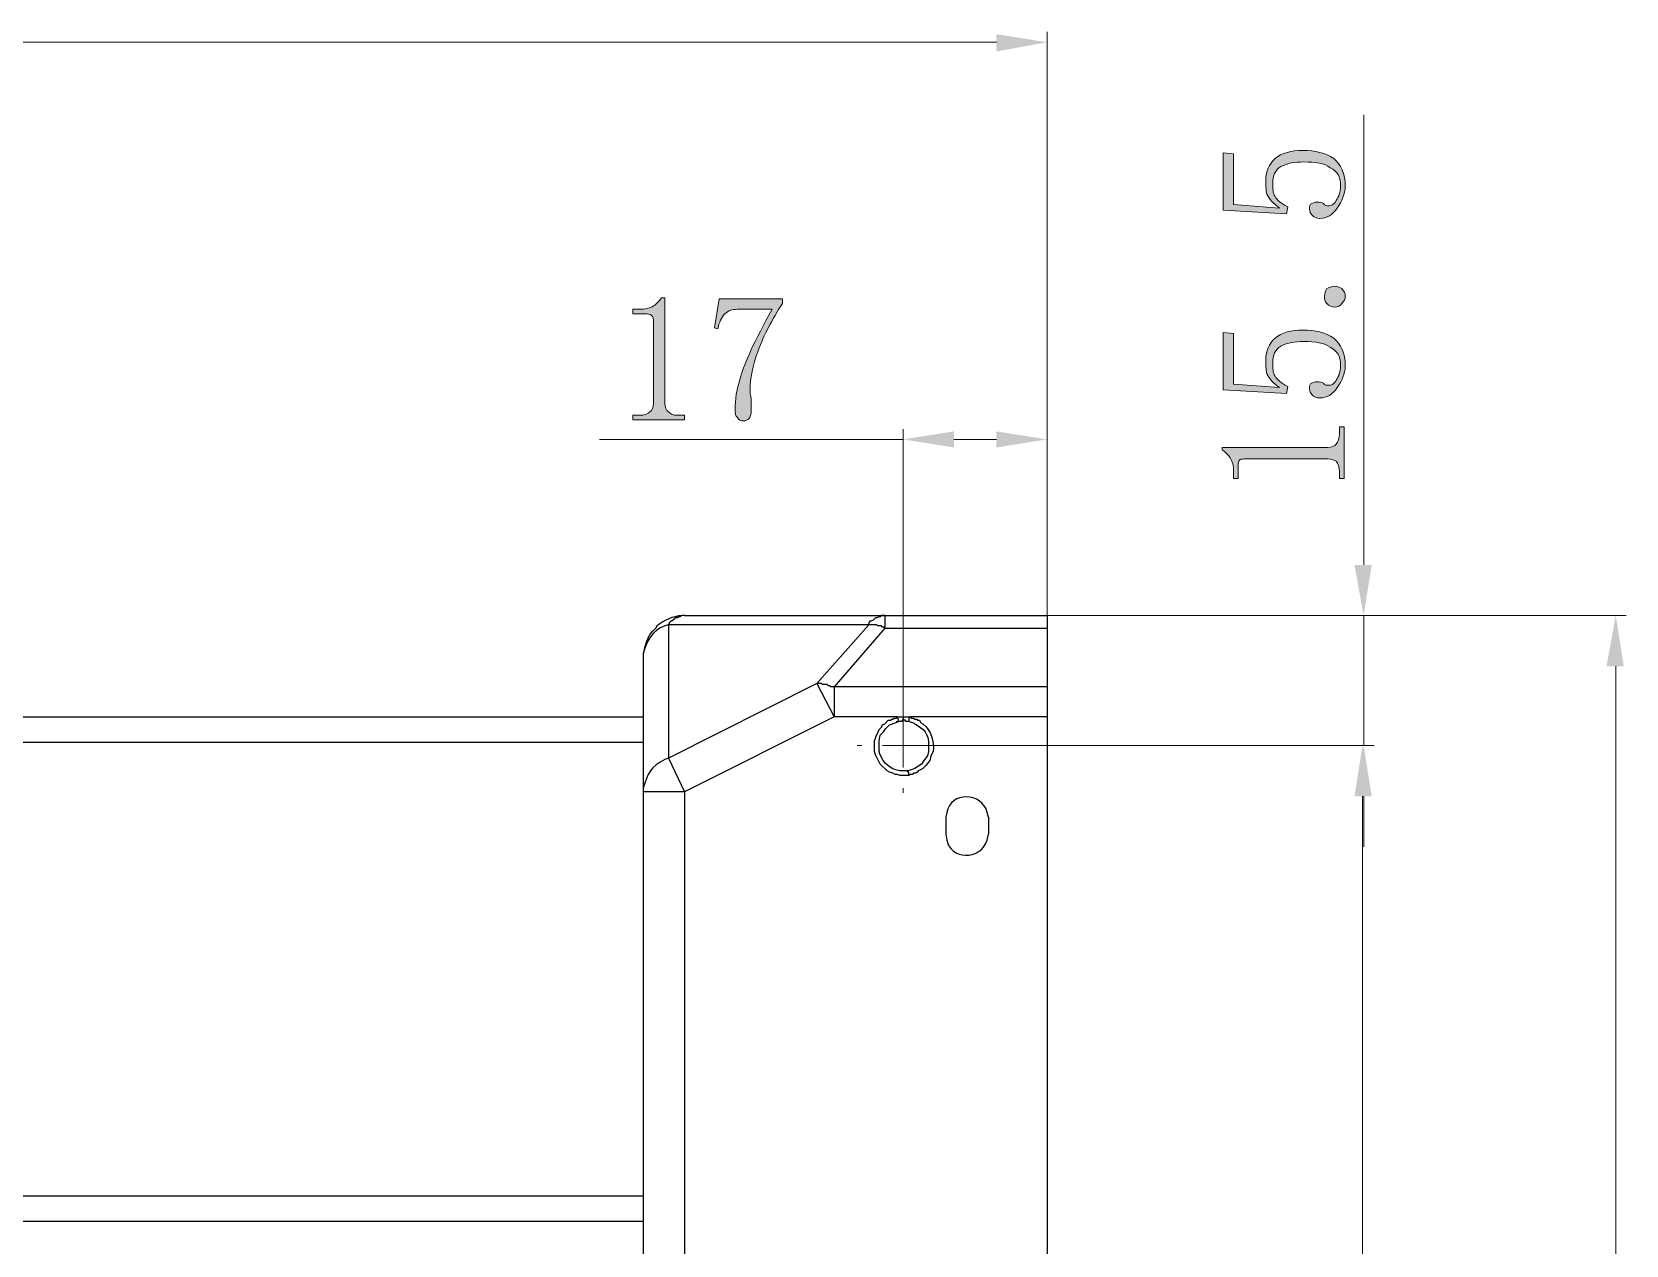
# Model space of a CAD drawing. Header units: millimetres. Extents: x 0 to 297, y 0 to 210.
# Drawn here: x 141.88 to 171.19, y 120.99 to 143.3 of the extents above; entities that cross this region are included whole.
import ezdxf

# ---------------------------------------------------------------- set-up
doc = ezdxf.new("R2010")
doc.units = ezdxf.units.MM

msp = doc.modelspace()

# ---------------------------------------------------------------- hatches: boundary and pattern name
h = msp.add_hatch(color=7)
h.dxf.hatch_style = 2
h.paths.add_polyline_path([(159.614588, 143.259015), (159.614588, 142.941515), (160.545886, 143.110813)])
h = msp.add_hatch(color=7)
edge = h.paths.add_edge_path(flags=0)
edge.add_spline(control_points=[(163.76329, 135.660111), (163.76329, 135.660111), (165.710588, 135.660111), (165.710588, 135.660111), (165.774088, 135.660111), (165.837588, 135.681313), (165.85879, 135.723611), (165.901088, 135.766015), (165.92229, 135.829515), (165.92229, 135.914111), (165.92229, 135.914111), (165.92229, 136.041111), (165.92229, 136.041111), (165.92229, 136.041111), (166.006886, 136.041111), (166.006886, 136.041111), (166.006886, 136.041111), (166.006886, 135.088611), (166.006886, 135.088611), (166.006886, 135.088611), (165.92229, 135.088611), (165.92229, 135.088611), (165.92229, 135.088611), (165.92229, 135.215611), (165.92229, 135.215611), (165.92229, 135.300313), (165.901088, 135.363813), (165.85879, 135.406111), (165.837588, 135.427313), (165.774088, 135.448515), (165.710588, 135.448515), (165.710588, 135.448515), (164.165386, 135.448515), (164.165386, 135.448515), (164.123088, 135.448515), (164.101886, 135.448515), (164.08079, 135.427313), (164.059588, 135.406111), (164.059588, 135.363813), (164.059588, 135.321515), (164.059588, 135.321515), (164.059588, 135.088611), (164.059588, 135.088611), (164.059588, 135.088611), (163.974886, 135.088611), (163.974886, 135.088611), (163.974886, 135.088611), (163.974886, 135.215611), (163.974886, 135.215611), (163.974886, 135.321515), (163.95379, 135.406111), (163.911386, 135.469611), (163.869088, 135.533111), (163.82679, 135.575515), (163.76329, 135.617813), (163.76329, 135.617813), (163.76329, 135.660111), (163.76329, 135.660111)], knot_values=[0, 0, 0, 0, 1, 1, 1, 2, 2, 2, 3, 3, 3, 4, 4, 4, 5, 5, 5, 6, 6, 6, 7, 7, 7, 8, 8, 8, 9, 9, 9, 10, 10, 10, 11, 11, 11, 12, 12, 12, 13, 13, 13, 14, 14, 14, 15, 15, 15, 16, 16, 16, 17, 17, 17, 18, 18, 18, 19, 19, 19, 19], degree=3, periodic=1)
edge = h.paths.add_edge_path(flags=0)
edge.add_spline(control_points=[(164.567588, 137.268813), (164.567588, 137.438111), (164.631088, 137.565111), (164.736886, 137.671015), (164.863886, 137.776813), (165.03329, 137.819111), (165.244886, 137.819111), (165.47779, 137.819111), (165.66829, 137.776813), (165.816386, 137.671015), (165.943386, 137.565111), (166.028088, 137.395813), (166.028088, 137.163015), (166.028088, 137.014813), (165.964588, 136.887813), (165.879886, 136.760813), (165.79529, 136.633813), (165.689386, 136.570313), (165.562386, 136.570313), (165.498886, 136.570313), (165.456588, 136.591515), (165.41429, 136.633813), (165.393088, 136.655015), (165.371886, 136.697313), (165.371886, 136.739611), (165.371886, 136.803111), (165.371886, 136.824313), (165.41429, 136.845515), (165.456588, 136.866611), (165.47779, 136.866611), (165.498886, 136.866611), (165.562386, 136.866611), (165.60479, 136.866611), (165.625886, 136.845515), (165.647088, 136.803111), (165.689386, 136.803111), (165.73179, 136.803111), (165.79529, 136.803111), (165.837588, 136.845515), (165.879886, 136.930111), (165.92229, 136.993611), (165.943386, 137.099515), (165.943386, 137.184111), (165.943386, 137.332313), (165.879886, 137.438111), (165.752886, 137.501611), (165.647088, 137.586313), (165.47779, 137.607515), (165.266088, 137.607515), (165.09679, 137.607515), (164.96979, 137.586313), (164.84279, 137.522813), (164.736886, 137.459313), (164.694588, 137.353515), (164.694588, 137.226515), (164.694588, 137.120611), (164.694588, 137.036015), (164.736886, 136.972515), (164.77929, 136.909015), (164.84279, 136.845515), (164.96979, 136.782015), (164.96979, 136.782015), (164.948588, 136.655015), (164.948588, 136.655015), (164.948588, 136.655015), (163.784386, 136.718515), (163.784386, 136.718515), (163.784386, 136.718515), (163.784386, 137.776813), (163.784386, 137.776813), (163.784386, 137.776813), (163.974886, 137.755611), (163.974886, 137.755611), (163.974886, 137.755611), (163.974886, 136.824313), (163.974886, 136.824313), (163.974886, 136.824313), (164.821588, 136.760813), (164.821588, 136.760813), (164.694588, 136.845515), (164.631088, 136.930111), (164.58879, 137.014813), (164.567588, 137.099515), (164.567588, 137.184111), (164.567588, 137.268813), (164.567588, 137.268813), (164.567588, 137.268813), (164.567588, 137.268813)], knot_values=[0, 0, 0, 0, 1, 1, 1, 2, 2, 2, 3, 3, 3, 4, 4, 4, 5, 5, 5, 6, 6, 6, 7, 7, 7, 8, 8, 8, 9, 9, 9, 10, 10, 10, 11, 11, 11, 12, 12, 12, 13, 13, 13, 14, 14, 14, 15, 15, 15, 16, 16, 16, 17, 17, 17, 18, 18, 18, 19, 19, 19, 20, 20, 20, 21, 21, 21, 22, 22, 22, 23, 23, 23, 24, 24, 24, 25, 25, 25, 26, 26, 26, 27, 27, 27, 28, 28, 28, 29, 29, 29, 29], degree=3, periodic=1)
edge = h.paths.add_edge_path(flags=0)
edge.add_spline(control_points=[(166.028088, 138.433015), (166.028088, 138.390611), (166.006886, 138.348313), (165.964588, 138.306015), (165.943386, 138.263611), (165.879886, 138.242515), (165.837588, 138.242515), (165.774088, 138.242515), (165.73179, 138.263611), (165.689386, 138.306015), (165.647088, 138.348313), (165.647088, 138.390611), (165.647088, 138.433015), (165.647088, 138.496515), (165.66829, 138.538813), (165.689386, 138.581111), (165.73179, 138.602313), (165.774088, 138.623515), (165.837588, 138.623515), (165.879886, 138.623515), (165.943386, 138.602313), (165.964588, 138.581111), (166.006886, 138.538813), (166.028088, 138.496515), (166.028088, 138.433015), (166.028088, 138.433015), (166.028088, 138.433015), (166.028088, 138.433015)], knot_values=[0, 0, 0, 0, 1, 1, 1, 2, 2, 2, 3, 3, 3, 4, 4, 4, 5, 5, 5, 6, 6, 6, 7, 7, 7, 8, 8, 8, 9, 9, 9, 9], degree=3, periodic=1)
edge = h.paths.add_edge_path(flags=0)
edge.add_spline(control_points=[(164.567588, 140.570813), (164.567588, 140.740111), (164.631088, 140.867111), (164.736886, 140.973015), (164.863886, 141.078813), (165.03329, 141.121111), (165.244886, 141.121111), (165.47779, 141.121111), (165.66829, 141.078813), (165.816386, 140.973015), (165.943386, 140.867111), (166.028088, 140.697813), (166.028088, 140.465015), (166.028088, 140.316813), (165.964588, 140.189813), (165.879886, 140.062813), (165.79529, 139.935813), (165.689386, 139.872313), (165.562386, 139.872313), (165.498886, 139.872313), (165.456588, 139.893515), (165.41429, 139.935813), (165.393088, 139.957015), (165.371886, 139.999313), (165.371886, 140.041611), (165.371886, 140.105111), (165.371886, 140.126313), (165.41429, 140.147515), (165.456588, 140.168611), (165.47779, 140.168611), (165.498886, 140.168611), (165.562386, 140.168611), (165.60479, 140.168611), (165.625886, 140.147515), (165.647088, 140.105111), (165.689386, 140.105111), (165.73179, 140.105111), (165.79529, 140.105111), (165.837588, 140.147515), (165.879886, 140.232111), (165.92229, 140.295611), (165.943386, 140.401515), (165.943386, 140.486111), (165.943386, 140.634313), (165.879886, 140.740111), (165.752886, 140.803611), (165.647088, 140.888313), (165.47779, 140.909515), (165.266088, 140.909515), (165.09679, 140.909515), (164.96979, 140.888313), (164.84279, 140.824813), (164.736886, 140.761313), (164.694588, 140.655515), (164.694588, 140.528515), (164.694588, 140.422611), (164.694588, 140.338015), (164.736886, 140.274515), (164.77929, 140.211015), (164.84279, 140.147515), (164.96979, 140.084015), (164.96979, 140.084015), (164.948588, 139.957015), (164.948588, 139.957015), (164.948588, 139.957015), (163.784386, 140.020515), (163.784386, 140.020515), (163.784386, 140.020515), (163.784386, 141.078813), (163.784386, 141.078813), (163.784386, 141.078813), (163.974886, 141.057611), (163.974886, 141.057611), (163.974886, 141.057611), (163.974886, 140.126313), (163.974886, 140.126313), (163.974886, 140.126313), (164.821588, 140.062813), (164.821588, 140.062813), (164.694588, 140.147515), (164.631088, 140.232111), (164.58879, 140.316813), (164.567588, 140.401515), (164.567588, 140.486111), (164.567588, 140.570813)], knot_values=[0, 0, 0, 0, 1, 1, 1, 2, 2, 2, 3, 3, 3, 4, 4, 4, 5, 5, 5, 6, 6, 6, 7, 7, 7, 8, 8, 8, 9, 9, 9, 10, 10, 10, 11, 11, 11, 12, 12, 12, 13, 13, 13, 14, 14, 14, 15, 15, 15, 16, 16, 16, 17, 17, 17, 18, 18, 18, 19, 19, 19, 20, 20, 20, 21, 21, 21, 22, 22, 22, 23, 23, 23, 24, 24, 24, 25, 25, 25, 26, 26, 26, 27, 27, 27, 28, 28, 28, 28], degree=3, periodic=1)
h = msp.add_hatch(color=7)
edge = h.paths.add_edge_path(flags=0)
edge.add_spline(control_points=[(153.518588, 138.411813), (153.518588, 138.411813), (153.518588, 136.464515), (153.518588, 136.464515), (153.518588, 136.401015), (153.53979, 136.337515), (153.582088, 136.316313), (153.624386, 136.274015), (153.66679, 136.252813), (153.751386, 136.252813), (153.751386, 136.252813), (153.878386, 136.252813), (153.878386, 136.252813), (153.878386, 136.252813), (153.878386, 136.168111), (153.878386, 136.168111), (153.878386, 136.168111), (152.925886, 136.168111), (152.925886, 136.168111), (152.925886, 136.168111), (152.925886, 136.252813), (152.925886, 136.252813), (152.925886, 136.252813), (153.052886, 136.252813), (153.052886, 136.252813), (153.137588, 136.252813), (153.201088, 136.274015), (153.243386, 136.316313), (153.28579, 136.337515), (153.306886, 136.401015), (153.306886, 136.464515), (153.306886, 136.464515), (153.306886, 138.009611), (153.306886, 138.009611), (153.306886, 138.052015), (153.28579, 138.073111), (153.264588, 138.094313), (153.243386, 138.115515), (153.201088, 138.115515), (153.15879, 138.115515), (153.15879, 138.115515), (152.925886, 138.115515), (152.925886, 138.115515), (152.925886, 138.115515), (152.925886, 138.200111), (152.925886, 138.200111), (152.925886, 138.200111), (153.052886, 138.200111), (153.052886, 138.200111), (153.15879, 138.200111), (153.243386, 138.221313), (153.306886, 138.263611), (153.370386, 138.306015), (153.41279, 138.348313), (153.455088, 138.411813), (153.455088, 138.411813), (153.518588, 138.411813), (153.518588, 138.411813)], knot_values=[0, 0, 0, 0, 1, 1, 1, 2, 2, 2, 3, 3, 3, 4, 4, 4, 5, 5, 5, 6, 6, 6, 7, 7, 7, 8, 8, 8, 9, 9, 9, 10, 10, 10, 11, 11, 11, 12, 12, 12, 13, 13, 13, 14, 14, 14, 15, 15, 15, 16, 16, 16, 17, 17, 17, 18, 18, 18, 19, 19, 19, 19], degree=3, periodic=1)
edge = h.paths.add_edge_path(flags=0)
edge.add_spline(control_points=[(155.677588, 138.306015), (155.487088, 138.009611), (155.338886, 137.734515), (155.233088, 137.438111), (155.12729, 137.163015), (155.084886, 136.930111), (155.084886, 136.718515), (155.084886, 136.676111), (155.084886, 136.633813), (155.106088, 136.570313), (155.106088, 136.506813), (155.106088, 136.422111), (155.106088, 136.337515), (155.106088, 136.274015), (155.084886, 136.210515), (155.06379, 136.189313), (155.042588, 136.168111), (155.00029, 136.147015), (154.957886, 136.147015), (154.915588, 136.147015), (154.87329, 136.168111), (154.852088, 136.210515), (154.80979, 136.231611), (154.80979, 136.295111), (154.80979, 136.358611), (154.80979, 136.528015), (154.830886, 136.739611), (154.915588, 136.972515), (154.979088, 137.205313), (155.169588, 137.628611), (155.487088, 138.200111), (155.487088, 138.200111), (154.852088, 138.200111), (154.852088, 138.200111), (154.74629, 138.200111), (154.68279, 138.179015), (154.61929, 138.115515), (154.55579, 138.052015), (154.513386, 137.967313), (154.49229, 137.840313), (154.49229, 137.840313), (154.42879, 137.861515), (154.42879, 137.861515), (154.42879, 137.861515), (154.513386, 138.390611), (154.513386, 138.390611), (154.513386, 138.390611), (155.677588, 138.390611), (155.677588, 138.390611), (155.677588, 138.390611), (155.677588, 138.306015), (155.677588, 138.306015)], knot_values=[0, 0, 0, 0, 1, 1, 1, 2, 2, 2, 3, 3, 3, 4, 4, 4, 5, 5, 5, 6, 6, 6, 7, 7, 7, 8, 8, 8, 9, 9, 9, 10, 10, 10, 11, 11, 11, 12, 12, 12, 13, 13, 13, 14, 14, 14, 15, 15, 15, 16, 16, 16, 17, 17, 17, 17], degree=3, periodic=1)
h = msp.add_hatch(color=7)
h.dxf.hatch_style = 2
h.paths.add_polyline_path([(158.831386, 135.956515), (158.831386, 135.660111), (157.900088, 135.808313)])
h = msp.add_hatch(color=7)
h.dxf.hatch_style = 2
h.paths.add_polyline_path([(159.614588, 135.956515), (159.614588, 135.660111), (160.545886, 135.808313)])
h = msp.add_hatch(color=7)
h.dxf.hatch_style = 2
h.paths.add_polyline_path([(166.197386, 133.501111), (166.514886, 133.501111), (166.36679, 132.569813)])
h = msp.add_hatch(color=7)
h.dxf.hatch_style = 2
h.paths.add_polyline_path([(170.832886, 131.638515), (171.150386, 131.638515), (171.00229, 132.569813)])
h = msp.add_hatch(color=7)
h.dxf.hatch_style = 2
h.paths.add_polyline_path([(166.197386, 129.246611), (166.49379, 129.246611), (166.345588, 130.178015)])
h = msp.add_hatch(color=7)
h.dxf.hatch_style = 2
h.paths.add_polyline_path([(166.197386, 129.246611), (166.514886, 129.246611), (166.36679, 130.178015)])

# ---------------------------------------------------------------- linework, layer by layer
at = {"color": 7, "lineweight": 15}
for points in [[(74.86329, 143.110813), (159.614588, 143.110813)], [(160.545886, 143.301313), (160.545886, 128.802111)], [(166.36679, 141.777313), (166.36679, 133.501111)], [(157.900088, 135.808313), (152.312088, 135.808313)], [(157.900088, 135.998813), (157.900088, 130.262611)], [(159.614588, 135.808313), (158.831386, 135.808313)], [(160.545886, 135.998813), (160.545886, 130.262611)], [(158.005886, 132.569813), (166.55729, 132.569813)], [(160.630588, 132.569813), (171.19279, 132.569813)], [(166.36679, 132.569813), (166.36679, 130.178015)], [(171.00229, 131.638515), (171.00229, 104.100611)], [(157.900088, 131.024611), (157.900088, 130.940015)], [(157.900088, 130.559015), (157.900088, 130.178015), (157.519088, 130.178015)], [(157.138088, 130.178015), (157.053386, 130.178015)], [(157.900088, 130.178015), (158.30229, 130.178015)], [(157.900088, 130.178015), (157.900088, 129.775813)], [(158.005886, 130.178015), (166.536088, 130.178015)], [(158.005886, 130.178015), (166.55729, 130.178015)], [(158.68329, 130.178015), (158.767886, 130.178015)], [(157.900088, 129.394813), (157.900088, 129.310111)], [(166.345588, 129.246611), (166.345588, 108.672611)], [(166.36679, 129.246611), (166.36679, 128.315313)]]:
    msp.add_lwpolyline(points, dxfattribs=at)
at = {"color": 7, "lineweight": 25}
for points in [[(153.878386, 132.569813), (153.836088, 132.569813), (153.79379, 132.548611), (153.772588, 132.548611), (153.751386, 132.527515), (153.709088, 132.527515), (153.687886, 132.506313), (153.645588, 132.464015), (153.624386, 132.464015), (153.60329, 132.442813), (153.582088, 132.400515)], [(153.878386, 132.569813), (157.561386, 132.569813)], [(157.561386, 132.569813), (157.497886, 132.569813), (157.47679, 132.548611), (157.455588, 132.548611), (157.41329, 132.527515), (157.392088, 132.527515), (157.34979, 132.485111), (157.307386, 132.464015), (157.28629, 132.464015), (157.265088, 132.442813), (157.265088, 132.400515)], [(157.561386, 132.569813), (157.561386, 132.506313), (157.561386, 132.337015)], [(157.561386, 132.569813), (160.545886, 132.569813), (160.545886, 132.337015)], [(153.582088, 132.400515), (153.582088, 129.945111)], [(157.265088, 132.400515), (153.582088, 132.400515)], [(157.265088, 132.400515), (156.312588, 131.321015)], [(157.561386, 132.337015), (156.630088, 131.257515)], [(157.561386, 132.337015), (157.54029, 132.358111), (157.519088, 132.358111), (157.497886, 132.379313), (157.434386, 132.379313), (157.41329, 132.400515), (157.265088, 132.400515)], [(157.561386, 132.337015), (160.545886, 132.337015), (160.545886, 131.257515)], [(153.116386, 131.786611), (153.116386, 130.707111)], [(156.312588, 131.321015), (153.582088, 129.945111)], [(156.312588, 131.321015), (156.630088, 130.707111)], [(156.630088, 131.257515), (156.566588, 131.257515), (156.545386, 131.278611), (156.52429, 131.278611), (156.503088, 131.299813), (156.418386, 131.299813), (156.39729, 131.321015), (156.312588, 131.321015)], [(156.630088, 131.257515), (156.630088, 131.003515), (156.630088, 130.707111)], [(160.545886, 131.257515), (156.630088, 131.257515)], [(160.545886, 131.257515), (160.545886, 130.707111)], [(75.94279, 130.707111), (153.116386, 130.707111), (153.116386, 130.537813)], [(153.116386, 130.537813), (153.116386, 129.331313)], [(156.630088, 130.707111), (153.878386, 129.331313)], [(157.79429, 130.707111), (156.630088, 130.707111)], [(157.455588, 130.178015), (157.455588, 130.262611), (157.47679, 130.368515), (157.54029, 130.432015), (157.582588, 130.495515), (157.646088, 130.559015), (157.773088, 130.601313), (157.815386, 130.622515)], [(157.773088, 130.622515), (157.815386, 130.622515)], [(157.79429, 130.707111), (157.900088, 130.707111)], [(157.900088, 130.643611), (157.878886, 130.643611), (157.878886, 130.622515), (157.815386, 130.622515), (157.815386, 130.664813), (157.79429, 130.686015), (157.79429, 130.707111)], [(157.900088, 130.707111), (158.027088, 130.707111), (158.005886, 130.686015), (158.005886, 130.622515), (157.942386, 130.622515), (157.942386, 130.643611), (157.900088, 130.643611)], [(157.900088, 130.707111), (157.900088, 130.643611)], [(158.005886, 130.622515), (158.069386, 130.601313)], [(160.545886, 130.707111), (158.027088, 130.707111)], [(160.545886, 130.707111), (160.545886, 105.053111)], [(75.794588, 130.241515), (153.116386, 130.241515)], [(157.455588, 130.072111), (157.455588, 130.178015)], [(158.36579, 130.178015), (158.36579, 130.072111), (158.344588, 129.987515), (158.281088, 129.902813), (158.23879, 129.839313), (158.11179, 129.754611), (158.04829, 129.733515), (157.98479, 129.712313)], [(158.36579, 130.262611), (158.36579, 130.135611)], [(153.582088, 129.945111), (153.878386, 129.331313)], [(157.98479, 129.712313), (157.900088, 129.712313)], [(158.005886, 129.712313), (157.900088, 129.712313)], [(158.005886, 129.627611), (158.005886, 129.691111), (157.98479, 129.691111), (157.98479, 129.712313)], [(153.878386, 129.331313), (153.116386, 129.331313)], [(153.116386, 129.331313), (153.116386, 106.407813)], [(153.878386, 129.331313), (153.878386, 106.407813)], [(159.466386, 128.865611), (159.466386, 128.548111)], [(75.794588, 121.901813), (153.116386, 121.901813)], [(75.94279, 121.436111), (153.116386, 121.436111)]]:
    msp.add_lwpolyline(points, dxfattribs=at)
at = {"color": 7, "lineweight": 5}
for points, knots in [([(164.567588, 140.570813), (164.567588, 140.740111), (164.631088, 140.867111), (164.736886, 140.973015), (164.863886, 141.078813), (165.03329, 141.121111), (165.244886, 141.121111), (165.47779, 141.121111), (165.66829, 141.078813), (165.816386, 140.973015), (165.943386, 140.867111), (166.028088, 140.697813), (166.028088, 140.465015), (166.028088, 140.316813), (165.964588, 140.189813), (165.879886, 140.062813), (165.79529, 139.935813), (165.689386, 139.872313), (165.562386, 139.872313), (165.498886, 139.872313), (165.456588, 139.893515), (165.41429, 139.935813), (165.393088, 139.957015), (165.371886, 139.999313), (165.371886, 140.041611), (165.371886, 140.105111), (165.371886, 140.126313), (165.41429, 140.147515), (165.456588, 140.168611), (165.47779, 140.168611), (165.498886, 140.168611), (165.562386, 140.168611), (165.60479, 140.168611), (165.625886, 140.147515), (165.647088, 140.105111), (165.689386, 140.105111), (165.73179, 140.105111), (165.79529, 140.105111), (165.837588, 140.147515), (165.879886, 140.232111), (165.92229, 140.295611), (165.943386, 140.401515), (165.943386, 140.486111), (165.943386, 140.634313), (165.879886, 140.740111), (165.752886, 140.803611), (165.647088, 140.888313), (165.47779, 140.909515), (165.266088, 140.909515), (165.09679, 140.909515), (164.96979, 140.888313), (164.84279, 140.824813), (164.736886, 140.761313), (164.694588, 140.655515), (164.694588, 140.528515), (164.694588, 140.422611), (164.694588, 140.338015), (164.736886, 140.274515), (164.77929, 140.211015), (164.84279, 140.147515), (164.96979, 140.084015), (164.96979, 140.084015), (164.948588, 139.957015), (164.948588, 139.957015), (164.948588, 139.957015), (163.784386, 140.020515), (163.784386, 140.020515), (163.784386, 140.020515), (163.784386, 141.078813), (163.784386, 141.078813), (163.784386, 141.078813), (163.974886, 141.057611), (163.974886, 141.057611), (163.974886, 141.057611), (163.974886, 140.126313), (163.974886, 140.126313), (163.974886, 140.126313), (164.821588, 140.062813), (164.821588, 140.062813), (164.694588, 140.147515), (164.631088, 140.232111), (164.58879, 140.316813), (164.567588, 140.401515), (164.567588, 140.486111), (164.567588, 140.570813), (164.567588, 140.570813), (164.567588, 140.570813), (164.567588, 140.570813)], [0, 0, 0, 0, 1, 1, 1, 2, 2, 2, 3, 3, 3, 4, 4, 4, 5, 5, 5, 6, 6, 6, 7, 7, 7, 8, 8, 8, 9, 9, 9, 10, 10, 10, 11, 11, 11, 12, 12, 12, 13, 13, 13, 14, 14, 14, 15, 15, 15, 16, 16, 16, 17, 17, 17, 18, 18, 18, 19, 19, 19, 20, 20, 20, 21, 21, 21, 22, 22, 22, 23, 23, 23, 24, 24, 24, 25, 25, 25, 26, 26, 26, 27, 27, 27, 28, 28, 28, 29, 29, 29, 29]), ([(153.518588, 138.411813), (153.518588, 138.411813), (153.518588, 136.464515), (153.518588, 136.464515), (153.518588, 136.401015), (153.53979, 136.337515), (153.582088, 136.316313), (153.624386, 136.274015), (153.66679, 136.252813), (153.751386, 136.252813), (153.751386, 136.252813), (153.878386, 136.252813), (153.878386, 136.252813), (153.878386, 136.252813), (153.878386, 136.168111), (153.878386, 136.168111), (153.878386, 136.168111), (152.925886, 136.168111), (152.925886, 136.168111), (152.925886, 136.168111), (152.925886, 136.252813), (152.925886, 136.252813), (152.925886, 136.252813), (153.052886, 136.252813), (153.052886, 136.252813), (153.137588, 136.252813), (153.201088, 136.274015), (153.243386, 136.316313), (153.28579, 136.337515), (153.306886, 136.401015), (153.306886, 136.464515), (153.306886, 136.464515), (153.306886, 138.009611), (153.306886, 138.009611), (153.306886, 138.052015), (153.28579, 138.073111), (153.264588, 138.094313), (153.243386, 138.115515), (153.201088, 138.115515), (153.15879, 138.115515), (153.15879, 138.115515), (152.925886, 138.115515), (152.925886, 138.115515), (152.925886, 138.115515), (152.925886, 138.200111), (152.925886, 138.200111), (152.925886, 138.200111), (153.052886, 138.200111), (153.052886, 138.200111), (153.15879, 138.200111), (153.243386, 138.221313), (153.306886, 138.263611), (153.370386, 138.306015), (153.41279, 138.348313), (153.455088, 138.411813), (153.455088, 138.411813), (153.518588, 138.411813), (153.518588, 138.411813)], [0, 0, 0, 0, 1, 1, 1, 2, 2, 2, 3, 3, 3, 4, 4, 4, 5, 5, 5, 6, 6, 6, 7, 7, 7, 8, 8, 8, 9, 9, 9, 10, 10, 10, 11, 11, 11, 12, 12, 12, 13, 13, 13, 14, 14, 14, 15, 15, 15, 16, 16, 16, 17, 17, 17, 18, 18, 18, 19, 19, 19, 19]), ([(155.677588, 138.306015), (155.487088, 138.009611), (155.338886, 137.734515), (155.233088, 137.438111), (155.12729, 137.163015), (155.084886, 136.930111), (155.084886, 136.718515), (155.084886, 136.676111), (155.084886, 136.633813), (155.106088, 136.570313), (155.106088, 136.506813), (155.106088, 136.422111), (155.106088, 136.337515), (155.106088, 136.274015), (155.084886, 136.210515), (155.06379, 136.189313), (155.042588, 136.168111), (155.00029, 136.147015), (154.957886, 136.147015), (154.915588, 136.147015), (154.87329, 136.168111), (154.852088, 136.210515), (154.80979, 136.231611), (154.80979, 136.295111), (154.80979, 136.358611), (154.80979, 136.528015), (154.830886, 136.739611), (154.915588, 136.972515), (154.979088, 137.205313), (155.169588, 137.628611), (155.487088, 138.200111), (155.487088, 138.200111), (154.852088, 138.200111), (154.852088, 138.200111), (154.74629, 138.200111), (154.68279, 138.179015), (154.61929, 138.115515), (154.55579, 138.052015), (154.513386, 137.967313), (154.49229, 137.840313), (154.49229, 137.840313), (154.42879, 137.861515), (154.42879, 137.861515), (154.42879, 137.861515), (154.513386, 138.390611), (154.513386, 138.390611), (154.513386, 138.390611), (155.677588, 138.390611), (155.677588, 138.390611), (155.677588, 138.390611), (155.677588, 138.306015), (155.677588, 138.306015)], [0, 0, 0, 0, 1, 1, 1, 2, 2, 2, 3, 3, 3, 4, 4, 4, 5, 5, 5, 6, 6, 6, 7, 7, 7, 8, 8, 8, 9, 9, 9, 10, 10, 10, 11, 11, 11, 12, 12, 12, 13, 13, 13, 14, 14, 14, 15, 15, 15, 16, 16, 16, 17, 17, 17, 17]), ([(166.028088, 138.433015), (166.028088, 138.390611), (166.006886, 138.348313), (165.964588, 138.306015), (165.943386, 138.263611), (165.879886, 138.242515), (165.837588, 138.242515), (165.774088, 138.242515), (165.73179, 138.263611), (165.689386, 138.306015), (165.647088, 138.348313), (165.647088, 138.390611), (165.647088, 138.433015), (165.647088, 138.496515), (165.66829, 138.538813), (165.689386, 138.581111), (165.73179, 138.602313), (165.774088, 138.623515), (165.837588, 138.623515), (165.879886, 138.623515), (165.943386, 138.602313), (165.964588, 138.581111), (166.006886, 138.538813), (166.028088, 138.496515), (166.028088, 138.433015), (166.028088, 138.433015), (166.028088, 138.433015), (166.028088, 138.433015)], [0, 0, 0, 0, 1, 1, 1, 2, 2, 2, 3, 3, 3, 4, 4, 4, 5, 5, 5, 6, 6, 6, 7, 7, 7, 8, 8, 8, 9, 9, 9, 9]), ([(164.567588, 137.268813), (164.567588, 137.438111), (164.631088, 137.565111), (164.736886, 137.671015), (164.863886, 137.776813), (165.03329, 137.819111), (165.244886, 137.819111), (165.47779, 137.819111), (165.66829, 137.776813), (165.816386, 137.671015), (165.943386, 137.565111), (166.028088, 137.395813), (166.028088, 137.163015), (166.028088, 137.014813), (165.964588, 136.887813), (165.879886, 136.760813), (165.79529, 136.633813), (165.689386, 136.570313), (165.562386, 136.570313), (165.498886, 136.570313), (165.456588, 136.591515), (165.41429, 136.633813), (165.393088, 136.655015), (165.371886, 136.697313), (165.371886, 136.739611), (165.371886, 136.803111), (165.371886, 136.824313), (165.41429, 136.845515), (165.456588, 136.866611), (165.47779, 136.866611), (165.498886, 136.866611), (165.562386, 136.866611), (165.60479, 136.866611), (165.625886, 136.845515), (165.647088, 136.803111), (165.689386, 136.803111), (165.73179, 136.803111), (165.79529, 136.803111), (165.837588, 136.845515), (165.879886, 136.930111), (165.92229, 136.993611), (165.943386, 137.099515), (165.943386, 137.184111), (165.943386, 137.332313), (165.879886, 137.438111), (165.752886, 137.501611), (165.647088, 137.586313), (165.47779, 137.607515), (165.266088, 137.607515), (165.09679, 137.607515), (164.96979, 137.586313), (164.84279, 137.522813), (164.736886, 137.459313), (164.694588, 137.353515), (164.694588, 137.226515), (164.694588, 137.120611), (164.694588, 137.036015), (164.736886, 136.972515), (164.77929, 136.909015), (164.84279, 136.845515), (164.96979, 136.782015), (164.96979, 136.782015), (164.948588, 136.655015), (164.948588, 136.655015), (164.948588, 136.655015), (163.784386, 136.718515), (163.784386, 136.718515), (163.784386, 136.718515), (163.784386, 137.776813), (163.784386, 137.776813), (163.784386, 137.776813), (163.974886, 137.755611), (163.974886, 137.755611), (163.974886, 137.755611), (163.974886, 136.824313), (163.974886, 136.824313), (163.974886, 136.824313), (164.821588, 136.760813), (164.821588, 136.760813), (164.694588, 136.845515), (164.631088, 136.930111), (164.58879, 137.014813), (164.567588, 137.099515), (164.567588, 137.184111), (164.567588, 137.268813), (164.567588, 137.268813), (164.567588, 137.268813), (164.567588, 137.268813)], [0, 0, 0, 0, 1, 1, 1, 2, 2, 2, 3, 3, 3, 4, 4, 4, 5, 5, 5, 6, 6, 6, 7, 7, 7, 8, 8, 8, 9, 9, 9, 10, 10, 10, 11, 11, 11, 12, 12, 12, 13, 13, 13, 14, 14, 14, 15, 15, 15, 16, 16, 16, 17, 17, 17, 18, 18, 18, 19, 19, 19, 20, 20, 20, 21, 21, 21, 22, 22, 22, 23, 23, 23, 24, 24, 24, 25, 25, 25, 26, 26, 26, 27, 27, 27, 28, 28, 28, 29, 29, 29, 29]), ([(163.76329, 135.660111), (163.76329, 135.660111), (165.710588, 135.660111), (165.710588, 135.660111), (165.774088, 135.660111), (165.837588, 135.681313), (165.85879, 135.723611), (165.901088, 135.766015), (165.92229, 135.829515), (165.92229, 135.914111), (165.92229, 135.914111), (165.92229, 136.041111), (165.92229, 136.041111), (165.92229, 136.041111), (166.006886, 136.041111), (166.006886, 136.041111), (166.006886, 136.041111), (166.006886, 135.088611), (166.006886, 135.088611), (166.006886, 135.088611), (165.92229, 135.088611), (165.92229, 135.088611), (165.92229, 135.088611), (165.92229, 135.215611), (165.92229, 135.215611), (165.92229, 135.300313), (165.901088, 135.363813), (165.85879, 135.406111), (165.837588, 135.427313), (165.774088, 135.448515), (165.710588, 135.448515), (165.710588, 135.448515), (164.165386, 135.448515), (164.165386, 135.448515), (164.123088, 135.448515), (164.101886, 135.448515), (164.08079, 135.427313), (164.059588, 135.406111), (164.059588, 135.363813), (164.059588, 135.321515), (164.059588, 135.321515), (164.059588, 135.088611), (164.059588, 135.088611), (164.059588, 135.088611), (163.974886, 135.088611), (163.974886, 135.088611), (163.974886, 135.088611), (163.974886, 135.215611), (163.974886, 135.215611), (163.974886, 135.321515), (163.95379, 135.406111), (163.911386, 135.469611), (163.869088, 135.533111), (163.82679, 135.575515), (163.76329, 135.617813), (163.76329, 135.617813), (163.76329, 135.660111), (163.76329, 135.660111)], [0, 0, 0, 0, 1, 1, 1, 2, 2, 2, 3, 3, 3, 4, 4, 4, 5, 5, 5, 6, 6, 6, 7, 7, 7, 8, 8, 8, 9, 9, 9, 10, 10, 10, 11, 11, 11, 12, 12, 12, 13, 13, 13, 14, 14, 14, 15, 15, 15, 16, 16, 16, 17, 17, 17, 18, 18, 18, 19, 19, 19, 19])]:
    msp.add_open_spline(points, degree=3, knots=knots, dxfattribs=at)
at = {"color": 7, "lineweight": 25}
for points, knots in [([(153.878386, 132.569813), (153.878386, 132.569813), (153.836088, 132.569813), (153.836088, 132.569813), (153.655113, 132.555314), (153.51439, 132.485499), (153.370386, 132.379313), (153.370386, 132.379313), (153.34929, 132.337015), (153.34929, 132.337015)], [0, 0, 0, 0, 1, 1, 1, 2, 2, 2, 3, 3, 3, 3]), ([(153.582088, 132.400515), (153.582088, 132.400515), (153.518588, 132.379313), (153.518588, 132.379313), (153.294891, 132.307699), (153.170784, 132.088589), (153.116386, 131.871313), (153.116386, 131.871313), (153.116386, 131.786611), (153.116386, 131.786611)], [0, 0, 0, 0, 1, 1, 1, 2, 2, 2, 3, 3, 3, 3]), ([(153.34929, 132.337015), (153.34929, 132.337015), (153.306886, 132.294611), (153.306886, 132.294611), (153.22229, 132.268506), (153.116809, 131.934107), (153.116386, 131.850111), (153.116386, 131.850111), (153.116386, 131.786611), (153.116386, 131.786611)], [0, 0, 0, 0, 1, 1, 1, 2, 2, 2, 3, 3, 3, 3]), ([(158.005886, 129.627611), (158.005886, 129.627611), (157.836588, 129.627611), (157.836588, 129.627611), (157.836588, 129.627611), (157.79429, 129.648813), (157.79429, 129.648813), (157.79429, 129.648813), (157.751886, 129.648813), (157.751886, 129.648813), (157.751886, 129.648813), (157.709588, 129.670015), (157.709588, 129.670015), (157.709588, 129.670015), (157.646088, 129.691111), (157.646088, 129.691111), (157.646088, 129.691111), (157.60379, 129.712313), (157.60379, 129.712313), (157.60379, 129.712313), (157.47679, 129.839313), (157.47679, 129.839313), (157.47679, 129.839313), (157.392088, 130.008611), (157.392088, 130.008611), (157.392088, 130.008611), (157.370886, 130.072111), (157.370886, 130.072111), (157.370886, 130.072111), (157.370886, 130.114515), (157.370886, 130.114515), (157.361784, 130.305685), (157.383586, 130.297183), (157.455588, 130.474313), (157.455588, 130.474313), (157.497886, 130.516611), (157.497886, 130.516611), (157.497886, 130.516611), (157.519088, 130.559015), (157.519088, 130.559015), (157.519088, 130.559015), (157.561386, 130.580111), (157.561386, 130.580111), (157.561386, 130.580111), (157.624886, 130.643611), (157.624886, 130.643611), (157.624886, 130.643611), (157.66729, 130.643611), (157.66729, 130.643611), (157.66729, 130.643611), (157.688386, 130.664813), (157.688386, 130.664813), (157.688386, 130.664813), (157.709588, 130.664813), (157.709588, 130.664813), (157.709588, 130.664813), (157.73079, 130.686015), (157.73079, 130.686015), (157.73079, 130.686015), (157.773088, 130.686015), (157.773088, 130.686015), (157.773088, 130.686015), (157.79429, 130.707111), (157.79429, 130.707111)], [0, 0, 0, 0, 1, 1, 1, 2, 2, 2, 3, 3, 3, 4, 4, 4, 5, 5, 5, 6, 6, 6, 7, 7, 7, 8, 8, 8, 9, 9, 9, 10, 10, 10, 11, 11, 11, 12, 12, 12, 13, 13, 13, 14, 14, 14, 15, 15, 15, 16, 16, 16, 17, 17, 17, 18, 18, 18, 19, 19, 19, 20, 20, 20, 21, 21, 21, 21]), ([(158.027088, 130.707111), (158.027088, 130.707111), (158.04829, 130.686015), (158.04829, 130.686015), (158.04829, 130.686015), (158.090588, 130.686015), (158.090588, 130.686015), (158.090588, 130.686015), (158.11179, 130.664813), (158.11179, 130.664813), (158.11179, 130.664813), (158.154088, 130.664813), (158.154088, 130.664813), (158.154088, 130.664813), (158.154088, 130.643611), (158.154088, 130.643611), (158.154088, 130.643611), (158.196386, 130.643611), (158.196386, 130.643611), (158.196386, 130.643611), (158.217588, 130.601313), (158.217588, 130.601313), (158.217588, 130.601313), (158.259886, 130.580111), (158.259886, 130.580111), (158.421211, 130.456286), (158.468095, 130.265786), (158.450386, 130.072111), (158.450386, 130.072111), (158.408088, 129.987515), (158.408088, 129.987515), (158.408088, 129.987515), (158.386886, 129.902813), (158.386886, 129.902813), (158.386886, 129.902813), (158.323386, 129.818111), (158.323386, 129.818111), (158.323386, 129.818111), (158.259886, 129.754611), (158.259886, 129.754611), (158.259886, 129.754611), (158.217588, 129.733515), (158.217588, 129.733515), (158.217588, 129.733515), (158.17529, 129.712313), (158.17529, 129.712313), (158.17529, 129.712313), (158.154088, 129.691111), (158.154088, 129.691111), (158.154088, 129.691111), (158.132886, 129.670015), (158.132886, 129.670015), (158.132886, 129.670015), (158.090588, 129.670015), (158.090588, 129.670015), (158.090588, 129.670015), (158.069386, 129.648813), (158.069386, 129.648813), (158.069386, 129.648813), (158.027088, 129.648813), (158.027088, 129.648813), (158.027088, 129.648813), (158.005886, 129.627611), (158.005886, 129.627611)], [0, 0, 0, 0, 1, 1, 1, 2, 2, 2, 3, 3, 3, 4, 4, 4, 5, 5, 5, 6, 6, 6, 7, 7, 7, 8, 8, 8, 9, 9, 9, 10, 10, 10, 11, 11, 11, 12, 12, 12, 13, 13, 13, 14, 14, 14, 15, 15, 15, 16, 16, 16, 17, 17, 17, 18, 18, 18, 19, 19, 19, 20, 20, 20, 21, 21, 21, 21]), ([(158.005886, 130.622515), (158.005886, 130.622515), (158.069386, 130.601313), (158.069386, 130.601313), (158.220092, 130.517705), (158.341801, 130.452406), (158.36579, 130.262611), (158.36579, 130.262611), (158.36579, 130.178015), (158.36579, 130.178015)], [0, 0, 0, 0, 1, 1, 1, 2, 2, 2, 3, 3, 3, 3]), ([(157.900088, 129.712313), (157.900088, 129.712313), (157.836588, 129.712313), (157.836588, 129.712313), (157.643583, 129.745086), (157.46409, 129.911315), (157.455588, 130.114515), (157.455588, 130.114515), (157.455588, 130.178015), (157.455588, 130.178015)], [0, 0, 0, 0, 1, 1, 1, 2, 2, 2, 3, 3, 3, 3]), ([(153.582088, 129.945111), (153.582088, 129.945111), (153.518588, 129.924015), (153.518588, 129.924015), (153.254004, 129.796309), (153.204616, 129.666417), (153.116386, 129.394813), (153.116386, 129.394813), (153.116386, 129.331313), (153.116386, 129.331313)], [0, 0, 0, 0, 1, 1, 1, 2, 2, 2, 3, 3, 3, 3]), ([(159.466386, 128.865611), (159.466386, 128.865611), (159.44529, 128.950313), (159.44529, 128.950313), (159.351416, 129.321082), (158.769685, 129.339392), (158.704386, 128.950313), (158.704386, 128.950313), (158.68329, 128.865611), (158.68329, 128.865611), (158.68329, 128.865611), (158.68329, 128.548111), (158.68329, 128.548111), (158.68329, 128.548111), (158.704386, 128.442313), (158.704386, 128.442313), (158.763017, 128.095497), (159.307989, 128.039406), (159.44529, 128.442313), (159.44529, 128.442313), (159.466386, 128.548111), (159.466386, 128.548111)], [0, 0, 0, 0, 1, 1, 1, 2, 2, 2, 3, 3, 3, 4, 4, 4, 5, 5, 5, 6, 6, 6, 7, 7, 7, 7])]:
    msp.add_open_spline(points, degree=3, knots=knots, dxfattribs=at)

doc.saveas('drawing.dxf')
